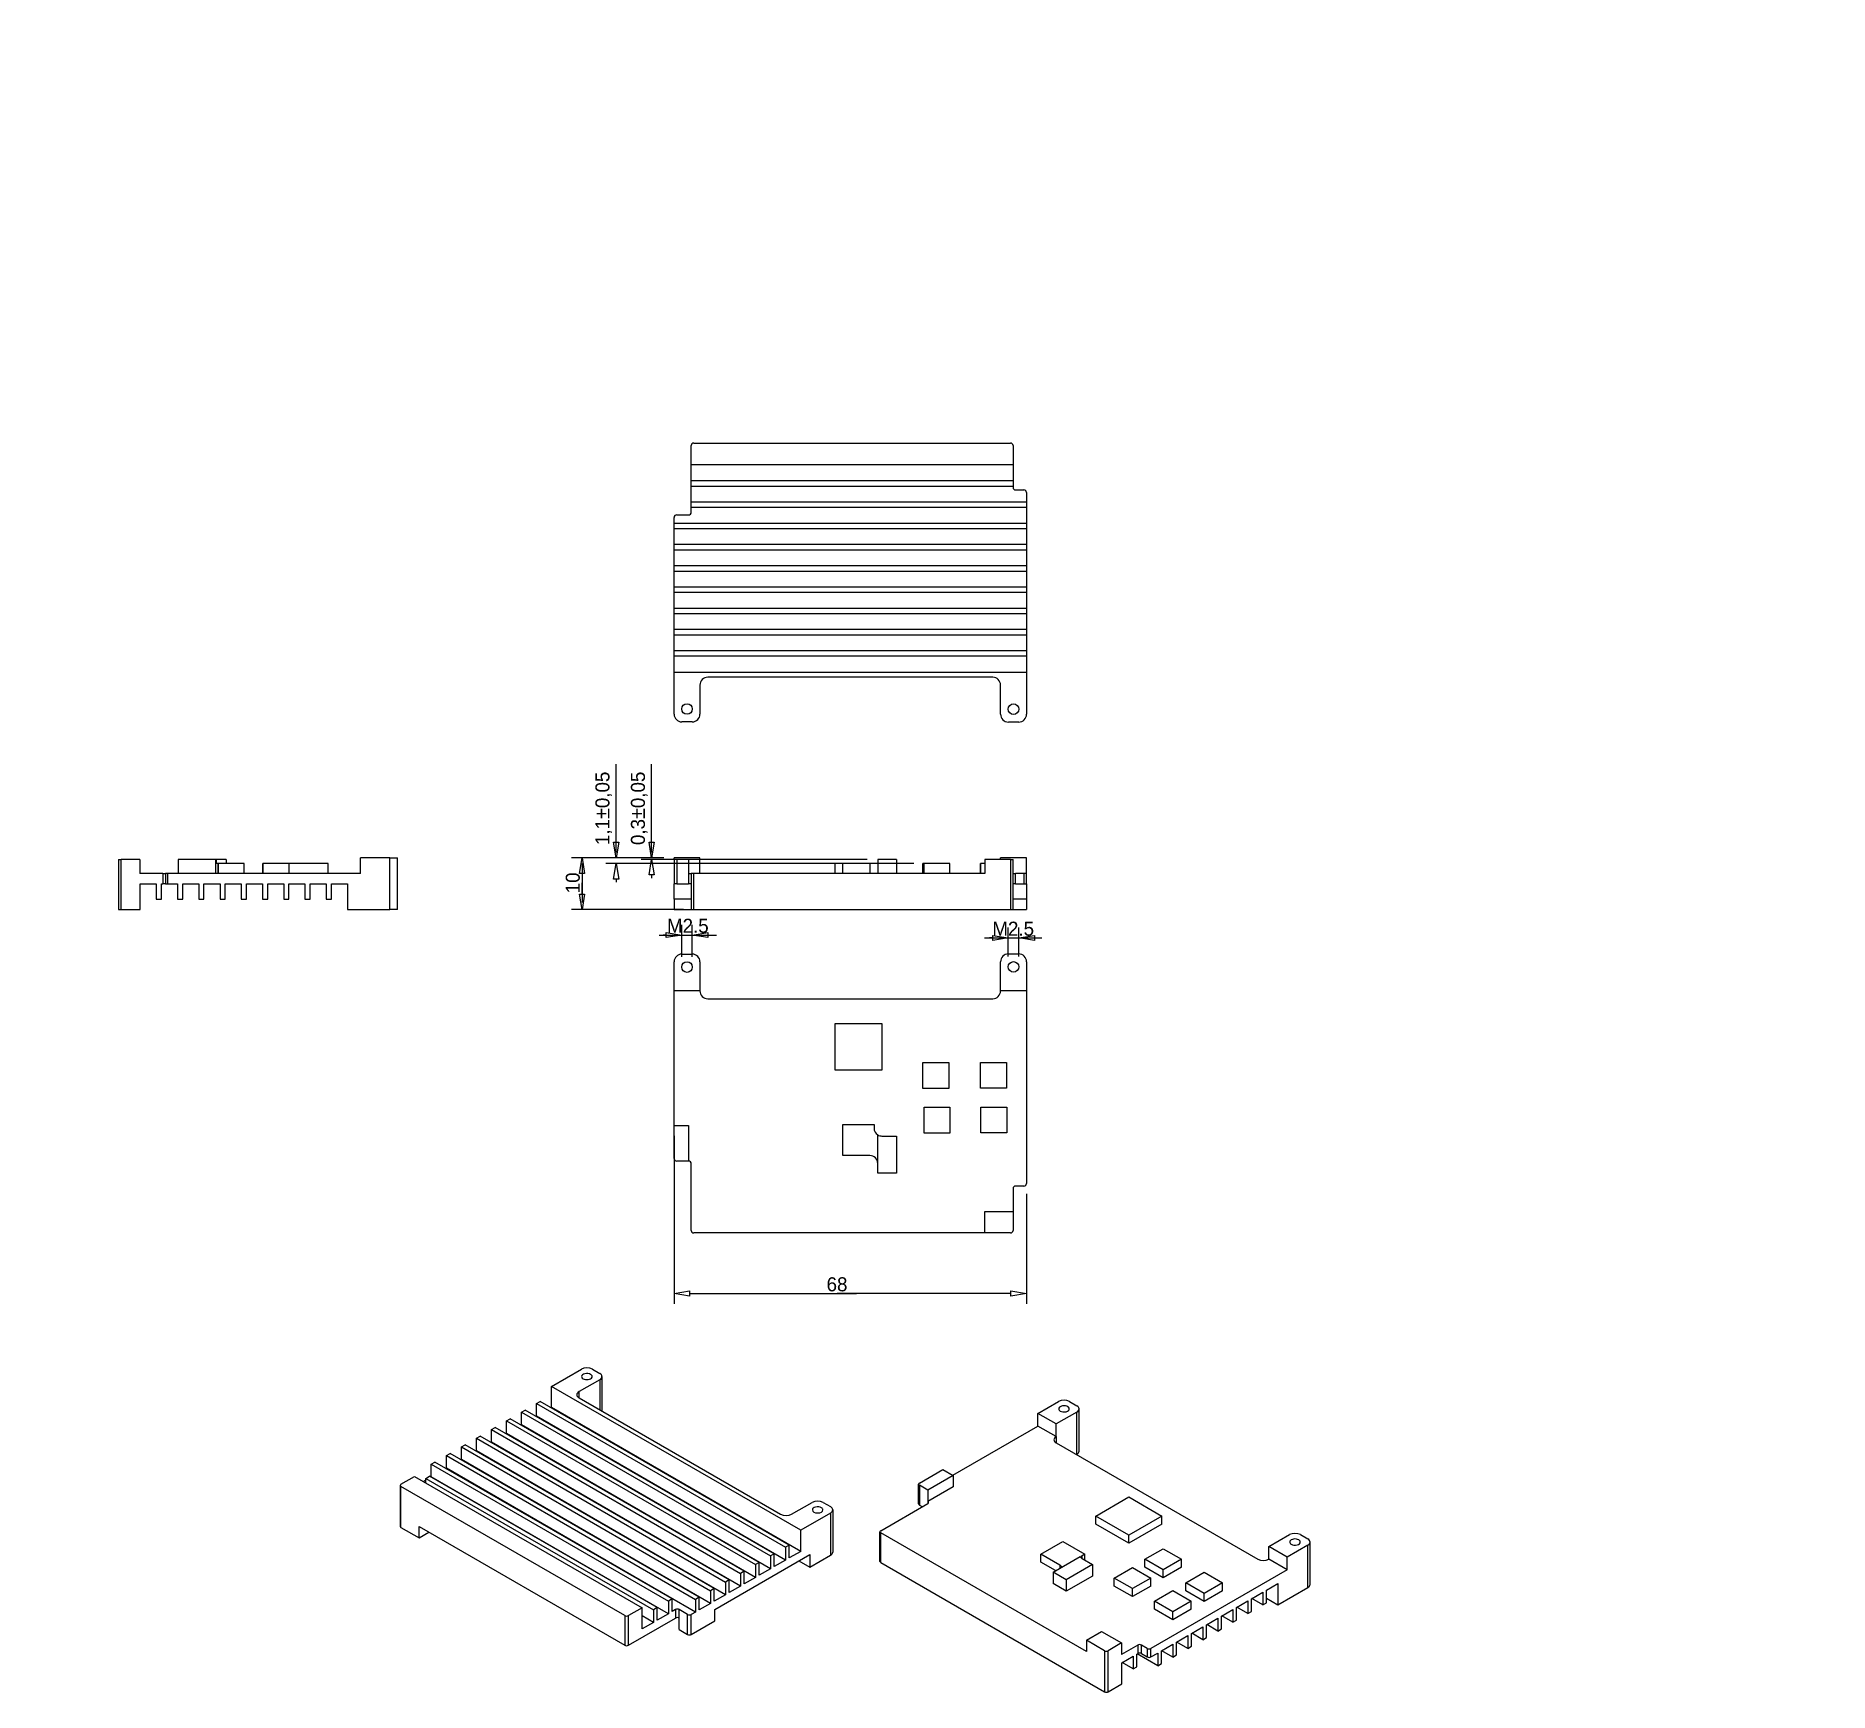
# Model space of a CAD drawing. Extents: x 0 to 346, y -12 to 308.
import ezdxf

# ---------------------------------------------------------------- set-up
doc = ezdxf.new("R2010")
doc.units = 0
for name, color, linetype in [('DIMENSIONS', 7, 'CONTINUOUS'), ('TANGENT_EDGES', 7, 'CONTINUOUS'), ('VISIBLE', 7, 'CONTINUOUS')]:
    doc.layers.add(name, color=color, linetype=linetype)
doc.dimstyles.new('ISO-25', dxfattribs={"dimtxt": 2.5, "dimasz": 2.5, "dimexe": 1.25, "dimexo": 0.625, "dimtad": 1, "dimtxsty": 'STANDARD', "dimcen": 2.5, "dimazin": 3, "dimtfac": 1, "dimtmove": 0, "dimatfit": 3})

# ---------------------------------------------------------------- blocks, each defined once
blk = doc.blocks.new('D1')
at = {"layer": 'DIMENSIONS'}
for p, q in [((121.16, 149.11), (103.39, 149.11)), ((105.39, 148.04), (105.39, 140.51)), ((105.39, 146.11), (105.39, 144.27)), ((105.39, 142.11), (105.39, 144.27)), ((124.96, 139.11), (103.39, 139.11))]:
    blk.add_line(p, q, dxfattribs=at)
for points in [[(105.39, 149.11), (105.89, 146.11), (104.89, 146.11), (105.39, 149.11)], [(105.39, 139.11), (104.89, 142.11), (105.89, 142.11), (105.39, 139.11)]]:
    blk.add_lwpolyline(points, dxfattribs=at)
at = {"layer": 'DIMENSIONS', "insert": (103.62, 144.27), "char_height": 2.7079, "attachment_point": 5, "rotation": 90}
for s in ['{\\fCE|b0|i0|c0|p0;10}{\\fCE|b0|i0|c0|p0;}', '{\\fCE|b0|i0|c0|p0;}', '{\\fCE|b0|i0|c0|p0;}']:
    blk.add_mtext(s, dxfattribs=at)
blk = doc.blocks.new('D2')
at = {"layer": 'DIMENSIONS'}
for p, q in [((118.83, 150.13), (118.83, 167.18)), ((118.83, 152.11), (118.83, 158.66)), ((121.16, 149.11), (116.83, 149.11)), ((160.45, 148.81), (116.83, 148.81)), ((118.83, 145.81), (118.83, 145.21))]:
    blk.add_line(p, q, dxfattribs=at)
for points in [[(118.83, 149.11), (118.33, 152.11), (119.33, 152.11), (118.83, 149.11)], [(118.83, 148.81), (119.33, 145.81), (118.33, 145.81), (118.83, 148.81)]]:
    blk.add_lwpolyline(points, dxfattribs=at)
at = {"layer": 'DIMENSIONS', "insert": (116.36, 158.66), "attachment_point": 5, "rotation": 90}
for s, char_height in [('{\\fCE|b0|i0|c0|p0;0,3}{\\fAlibre Symbols|b0|i0|c0|p0;\\H1.052632x;`}{\\fCE|b0|i0|c0|p0;0,05}{\\fMicrosoft Sans Serif|b0|i0|c0|p0;\\H0.8947368x;}', 2.70785), ('{\\fCE|b0|i0|c0|p0;}', 2.7079), ('{\\fCE|b0|i0|c0|p0;}', 2.7079)]:
    blk.add_mtext(s, dxfattribs=dict(at, char_height=char_height))
blk = doc.blocks.new('D3')
at = {"layer": 'DIMENSIONS'}
for p, q in [((111.98, 150.13), (111.98, 167.18)), ((111.98, 152.11), (111.98, 158.66)), ((121.16, 149.11), (109.98, 149.11)), ((169.4, 148.01), (109.98, 148.01)), ((111.98, 145.01), (111.98, 144.41))]:
    blk.add_line(p, q, dxfattribs=at)
for points in [[(111.98, 149.11), (111.48, 152.11), (112.48, 152.11), (111.98, 149.11)], [(111.98, 148.01), (112.48, 145.01), (111.48, 145.01), (111.98, 148.01)]]:
    blk.add_lwpolyline(points, dxfattribs=at)
at = {"layer": 'DIMENSIONS', "insert": (109.51, 158.66), "attachment_point": 5, "rotation": 90}
for s, char_height in [('{\\fCE|b0|i0|c0|p0;1,1}{\\fAlibre Symbols|b0|i0|c0|p0;\\H1.052632x;`}{\\fCE|b0|i0|c0|p0;0,05}{\\fMicrosoft Sans Serif|b0|i0|c0|p0;\\H0.8947368x;}', 2.70785), ('{\\fCE|b0|i0|c0|p0;}', 2.7079), ('{\\fCE|b0|i0|c0|p0;}', 2.7079)]:
    blk.add_mtext(s, dxfattribs=dict(at, char_height=char_height))
blk = doc.blocks.new('D4')
at = {"layer": 'DIMENSIONS'}
for p, q in [((123.16, 95.47), (123.16, 63.01)), ((191.16, 84.25), (191.16, 63.01)), ((126.16, 65.01), (154.6, 65.01)), ((150.84, 65.01), (158.37, 65.01)), ((188.16, 65.01), (154.6, 65.01))]:
    blk.add_line(p, q, dxfattribs=at)
for points in [[(123.16, 65.01), (126.16, 65.51), (126.16, 64.51), (123.16, 65.01)], [(191.16, 65.01), (188.16, 64.51), (188.16, 65.51), (191.16, 65.01)]]:
    blk.add_lwpolyline(points, dxfattribs=at)
at = {"layer": 'DIMENSIONS', "insert": (154.6, 66.77), "char_height": 2.7079, "attachment_point": 5}
for s in ['{\\fCE|b0|i0|c0|p0;68}{\\fCE|b0|i0|c0|p0;}', '{\\fCE|b0|i0|c0|p0;}', '{\\fCE|b0|i0|c0|p0;}']:
    blk.add_mtext(s, dxfattribs=at)
blk = doc.blocks.new('D5')
at = {"layer": 'DIMENSIONS'}
for p, q in [((187.64, 130.05), (187.64, 135.64)), ((189.69, 130.05), (189.69, 135.64)), ((183.08, 133.64), (194.13, 133.64)), ((184.64, 133.64), (184.04, 133.64)), ((192.69, 133.64), (193.29, 133.64))]:
    blk.add_line(p, q, dxfattribs=at)
for points in [[(187.64, 133.64), (184.64, 133.14), (184.64, 134.14), (187.64, 133.64)], [(189.69, 133.64), (192.69, 134.14), (192.69, 133.14), (189.69, 133.64)]]:
    blk.add_lwpolyline(points, dxfattribs=at)
at = {"layer": 'DIMENSIONS', "insert": (188.6, 135.41), "char_height": 2.7079, "attachment_point": 5}
for s in ['{\\fCE|b0|i0|c0|p0;M2.5}{\\fCE|b0|i0|c0|p0;}', '{\\fCE|b0|i0|c0|p0;}', '{\\fCE|b0|i0|c0|p0;}']:
    blk.add_mtext(s, dxfattribs=at)
blk = doc.blocks.new('D6')
at = {"layer": 'DIMENSIONS'}
for p, q in [((124.63, 130.03), (124.63, 136.2)), ((126.68, 130.03), (126.68, 136.2)), ((120.28, 134.2), (131.34, 134.2)), ((121.63, 134.2), (121.03, 134.2)), ((129.68, 134.2), (130.28, 134.2))]:
    blk.add_line(p, q, dxfattribs=at)
for points in [[(124.63, 134.2), (121.63, 133.7), (121.63, 134.7), (124.63, 134.2)], [(126.68, 134.2), (129.68, 134.7), (129.68, 133.7), (126.68, 134.2)]]:
    blk.add_lwpolyline(points, dxfattribs=at)
at = {"layer": 'DIMENSIONS', "insert": (125.81, 135.97), "char_height": 2.7079, "attachment_point": 5}
for s in ['{\\fCE|b0|i0|c0|p0;M2.5}{\\fCE|b0|i0|c0|p0;}', '{\\fCE|b0|i0|c0|p0;}', '{\\fCE|b0|i0|c0|p0;}']:
    blk.add_mtext(s, dxfattribs=at)

msp = doc.modelspace()

# ---------------------------------------------------------------- linework, layer by layer
at = {"layer": 'TANGENT_EDGES'}
for p, q in [((16.435, 139.108), (16.435, 148.808)), ((68.285, 139.108), (68.285, 149.108)), ((188.065, 148.808), (188.065, 139.108)), ((24.485, 146.108), (24.485, 144.108)), ((25.485, 144.108), (25.485, 146.108)), ((126.965, 139.108), (126.965, 146.108)), ((160.951, 148.008), (160.951, 146.108)), ((189.065, 144.108), (189.065, 146.108)), ((190.665, 146.108), (190.665, 144.108)), ((104.817, 44.849), (104.817, 46.074)), ((108.806, 48.376), (108.806, 42.546)), ((200.881, 33.973), (200.881, 42.138)), ((196.91, 37.396), (196.91, 36.171)), ((70.445, 19.86), (70.445, 27.78)), ((153.336, 22.646), (153.336, 14.481)), ((163.04, 13.097), (163.04, 18.813)), ((201.923, 13.839), (201.923, 14.41)), ((245.453, 8.259), (245.453, 16.424)), ((197.619, 12.578), (197.619, 12.007)), ((113.65, 2.836), (113.65, -2.88)), ((114.357, -2.88), (114.357, 2.836)), ((212.643, -2.845), (212.643, -4.478)), ((213.35, -4.478), (213.35, -2.845)), ((206.244, -3.927), (206.244, -11.847)), ((206.951, -11.847), (206.951, -3.927)), ((214.482, -3.498), (214.482, -5.131)), ((215.189, -5.131), (215.189, -3.498))]:
    msp.add_line(p, q, dxfattribs=at)
at = {"layer": 'VISIBLE'}
for p, q in [((126.465, 224.966), (126.465, 228.665)), ((126.965, 229.165), (188.065, 229.165)), ((188.565, 228.665), (188.565, 224.966)), ((188.565, 224.966), (126.465, 224.966)), ((126.465, 221.866), (126.465, 224.966)), ((188.565, 224.966), (188.565, 221.866)), ((126.465, 220.866), (126.465, 221.866)), ((188.565, 221.866), (126.465, 221.866)), ((188.565, 221.866), (188.565, 220.866)), ((126.465, 217.766), (126.465, 220.866)), ((126.465, 220.866), (188.565, 220.866)), ((188.565, 220.866), (188.565, 220.615)), ((189.065, 220.115), (190.665, 220.115)), ((191.165, 219.615), (191.165, 217.766)), ((123.165, 213.666), (123.165, 214.814)), ((123.665, 215.312), (125.965, 215.303)), ((191.165, 217.766), (126.465, 217.766)), ((126.465, 216.766), (126.465, 217.766)), ((126.465, 215.801), (126.465, 216.766)), ((126.465, 216.766), (191.165, 216.766)), ((191.165, 217.766), (191.165, 216.766)), ((191.165, 216.766), (191.165, 213.666)), ((191.165, 213.666), (123.165, 213.666)), ((123.165, 212.666), (123.165, 213.666)), ((123.165, 212.666), (191.165, 212.666)), ((123.165, 209.566), (123.165, 212.666)), ((191.165, 213.666), (191.165, 212.666)), ((191.165, 212.666), (191.165, 209.566)), ((123.165, 208.566), (123.165, 209.566)), ((191.165, 209.566), (123.165, 209.566)), ((123.165, 205.466), (123.165, 208.566)), ((123.165, 208.566), (191.165, 208.566)), ((191.165, 209.566), (191.165, 208.566)), ((191.165, 208.566), (191.165, 205.466)), ((123.165, 204.466), (123.165, 205.466)), ((191.165, 205.466), (123.165, 205.466)), ((123.165, 201.366), (123.165, 204.466)), ((123.165, 204.466), (191.165, 204.466)), ((191.165, 205.466), (191.165, 204.466)), ((191.165, 204.466), (191.165, 201.366)), ((123.165, 200.366), (123.165, 201.366)), ((191.165, 201.366), (123.165, 201.366)), ((191.165, 201.366), (191.165, 200.366)), ((123.165, 197.266), (123.165, 200.366)), ((123.165, 200.366), (191.165, 200.366)), ((123.165, 196.266), (123.165, 197.266)), ((191.165, 197.266), (123.165, 197.266)), ((191.165, 200.366), (191.165, 197.266)), ((191.165, 197.266), (191.165, 196.266)), ((123.165, 196.266), (191.165, 196.266)), ((123.165, 193.166), (123.165, 196.266)), ((191.165, 196.266), (191.165, 193.166)), ((123.165, 192.166), (123.165, 193.166)), ((191.165, 193.166), (123.165, 193.166)), ((123.165, 189.066), (123.165, 192.166)), ((123.165, 192.166), (191.165, 192.166)), ((191.165, 193.166), (191.165, 192.166)), ((191.165, 192.166), (191.165, 189.066)), ((191.165, 189.066), (123.165, 189.066)), ((123.165, 188.066), (123.165, 189.066)), ((123.165, 188.066), (191.165, 188.066)), ((123.165, 184.966), (123.165, 188.066)), ((191.165, 189.066), (191.165, 188.066)), ((191.165, 188.066), (191.165, 184.966)), ((123.165, 184.966), (191.165, 184.966)), ((123.165, 176.84), (123.165, 184.966)), ((184.665, 183.956), (129.655, 183.956)), ((191.165, 184.966), (191.165, 176.815)), ((128.155, 182.456), (128.155, 176.84)), ((186.165, 176.815), (186.165, 182.456)), ((126.655, 175.34), (124.665, 175.34)), ((189.665, 175.315), (187.665, 175.315)), ((15.935, 148.808), (15.935, 139.108)), ((15.935, 148.808), (16.435, 148.808)), ((20.066, 148.808), (16.435, 148.808)), ((20.066, 148.808), (20.066, 146.108)), ((34.638, 148.808), (27.476, 148.808)), ((27.476, 148.808), (27.476, 146.108)), ((34.638, 148.808), (34.638, 146.108)), ((34.869, 148.808), (34.638, 148.808)), ((36.698, 148.808), (34.869, 148.808)), ((34.869, 148.008), (34.869, 148.808)), ((36.698, 148.808), (36.698, 148.008)), ((68.285, 149.108), (62.645, 149.108)), ((62.645, 146.108), (62.645, 149.108)), ((68.285, 149.108), (69.785, 149.108)), ((69.785, 139.108), (69.785, 149.108)), ((128.155, 149.108), (123.165, 149.108)), ((123.165, 148.808), (123.165, 149.108)), ((123.165, 148.808), (123.165, 144.108)), ((123.665, 148.808), (123.165, 148.808)), ((125.97, 148.808), (123.665, 148.808)), ((123.665, 148.808), (123.665, 144.108)), ((125.97, 148.808), (125.97, 146.108)), ((128.155, 146.108), (128.155, 149.108)), ((162.451, 148.808), (162.451, 146.108)), ((166.07, 148.808), (162.451, 148.808)), ((166.07, 148.808), (166.07, 146.108)), ((188.065, 148.808), (183.117, 148.808)), ((183.117, 148.808), (183.117, 146.108)), ((186.165, 148.808), (186.165, 149.108)), ((191.165, 149.108), (186.165, 149.108)), ((188.065, 148.808), (188.565, 148.808)), ((188.565, 139.108), (188.565, 148.808)), ((191.165, 146.108), (191.165, 149.108)), ((24.485, 146.108), (20.066, 146.108)), ((24.485, 146.108), (24.985, 146.108)), ((25.485, 146.108), (24.985, 146.108)), ((24.985, 146.108), (24.985, 144.108)), ((62.645, 146.108), (25.485, 146.108)), ((35.203, 148.008), (34.869, 148.008)), ((35.228, 148.008), (35.203, 148.008)), ((35.203, 146.108), (35.203, 148.008)), ((40.228, 148.008), (35.228, 148.008)), ((35.228, 146.108), (35.228, 148.008)), ((40.228, 146.108), (40.228, 148.008)), ((43.829, 146.108), (43.829, 148.008)), ((43.854, 148.008), (43.829, 148.008)), ((48.854, 148.008), (43.854, 148.008)), ((43.854, 146.108), (43.854, 148.008)), ((56.385, 148.008), (48.854, 148.008)), ((48.854, 146.108), (48.854, 148.008)), ((56.385, 146.108), (56.385, 148.008)), ((125.965, 146.108), (126.465, 146.108)), ((125.965, 146.108), (125.965, 144.108)), ((126.465, 146.108), (126.465, 139.108)), ((126.965, 146.108), (126.465, 146.108)), ((183.117, 146.108), (126.965, 146.108)), ((154.251, 146.108), (154.251, 148.008)), ((155.751, 148.008), (154.251, 148.008)), ((160.951, 148.008), (155.751, 148.008)), ((155.751, 146.108), (155.751, 148.008)), ((162.451, 148.008), (160.951, 148.008)), ((171.152, 146.108), (171.152, 148.008)), ((171.396, 148.008), (171.152, 148.008)), ((176.396, 148.008), (171.396, 148.008)), ((171.396, 146.108), (171.396, 148.008)), ((176.396, 146.108), (176.396, 148.008)), ((182.321, 146.108), (182.321, 148.008)), ((182.369, 148.008), (182.321, 148.008)), ((182.369, 146.108), (182.369, 148.008)), ((183.117, 148.008), (182.369, 148.008)), ((188.565, 146.108), (189.065, 146.108)), ((190.665, 146.108), (189.065, 146.108)), ((191.165, 146.108), (190.665, 146.108)), ((191.165, 144.108), (191.165, 146.108)), ((20.135, 139.108), (20.135, 144.108)), ((20.135, 144.108), (23.235, 144.108)), ((23.235, 144.108), (23.235, 141.108)), ((24.235, 144.108), (24.485, 144.108)), ((24.235, 141.108), (24.235, 144.108)), ((24.985, 144.108), (24.485, 144.108)), ((24.985, 144.108), (25.485, 144.108)), ((25.485, 144.108), (27.335, 144.108)), ((27.335, 144.108), (27.335, 141.108)), ((28.335, 144.108), (31.435, 144.108)), ((28.335, 141.108), (28.335, 144.108)), ((31.435, 144.108), (31.435, 141.108)), ((32.435, 144.108), (35.535, 144.108)), ((32.435, 141.108), (32.435, 144.108)), ((35.535, 144.108), (35.535, 141.108)), ((36.535, 144.108), (39.635, 144.108)), ((36.535, 141.108), (36.535, 144.108)), ((39.635, 144.108), (39.635, 141.108)), ((40.635, 144.108), (43.735, 144.108)), ((40.635, 141.108), (40.635, 144.108)), ((43.735, 144.108), (43.735, 141.108)), ((44.735, 141.108), (44.735, 144.108)), ((44.735, 144.108), (47.835, 144.108)), ((47.835, 144.108), (47.835, 141.108)), ((48.835, 144.108), (51.935, 144.108)), ((48.835, 141.108), (48.835, 144.108)), ((51.935, 144.108), (51.935, 141.108)), ((52.935, 144.108), (56.035, 144.108)), ((52.935, 141.108), (52.935, 144.108)), ((56.035, 144.108), (56.035, 141.108)), ((57.035, 141.108), (57.035, 144.108)), ((57.035, 144.108), (60.135, 144.108)), ((60.135, 144.108), (60.135, 139.108)), ((123.165, 141.108), (123.165, 144.108)), ((123.665, 144.108), (123.165, 144.108)), ((123.665, 144.108), (125.965, 144.108)), ((126.465, 144.108), (125.965, 144.108)), ((189.065, 144.108), (188.565, 144.108)), ((189.065, 144.108), (190.665, 144.108)), ((190.665, 144.108), (191.165, 144.108)), ((191.165, 144.108), (191.165, 141.108)), ((15.935, 139.108), (16.435, 139.108)), ((16.435, 139.108), (20.135, 139.108)), ((23.235, 141.108), (24.235, 141.108)), ((27.335, 141.108), (28.335, 141.108)), ((31.435, 141.108), (32.435, 141.108)), ((35.535, 141.108), (36.535, 141.108)), ((39.635, 141.108), (40.635, 141.108)), ((43.735, 141.108), (44.735, 141.108)), ((47.835, 141.108), (48.835, 141.108)), ((51.935, 141.108), (52.935, 141.108)), ((56.035, 141.108), (57.035, 141.108)), ((60.135, 139.108), (68.285, 139.108)), ((69.785, 139.108), (68.285, 139.108)), ((126.465, 141.108), (123.165, 141.108)), ((123.165, 141.108), (123.165, 139.108)), ((123.165, 139.108), (126.465, 139.108)), ((126.465, 139.108), (126.965, 139.108)), ((126.965, 139.108), (188.065, 139.108)), ((188.065, 139.108), (188.565, 139.108)), ((191.165, 141.108), (188.565, 141.108)), ((188.565, 139.108), (191.165, 139.108)), ((191.165, 141.108), (191.165, 139.108)), ((123.165, 123.414), (123.165, 129.03)), ((124.665, 130.53), (126.655, 130.53)), ((128.155, 129.03), (128.155, 123.414)), ((186.165, 123.414), (186.165, 129.054)), ((187.665, 130.554), (189.665, 130.554)), ((191.165, 129.054), (191.165, 123.414)), ((128.155, 123.414), (123.165, 123.414)), ((123.165, 97.467), (123.165, 123.414)), ((129.655, 121.914), (184.665, 121.914)), ((191.165, 123.414), (186.165, 123.414)), ((191.165, 123.414), (191.165, 86.254)), ((154.251, 108.154), (154.251, 117.154)), ((154.251, 117.154), (163.251, 117.154)), ((163.251, 117.154), (163.251, 108.154)), ((163.251, 108.154), (154.251, 108.154)), ((171.152, 109.598), (176.152, 109.598)), ((171.152, 104.598), (171.152, 109.598)), ((176.152, 109.598), (176.152, 104.598)), ((182.321, 109.623), (187.321, 109.623)), ((182.321, 104.623), (182.321, 109.623)), ((187.321, 109.623), (187.321, 104.623)), ((176.152, 104.598), (171.152, 104.598)), ((187.321, 104.623), (182.321, 104.623)), ((171.396, 95.972), (171.396, 100.972)), ((171.396, 100.972), (176.396, 100.972)), ((176.396, 100.972), (176.396, 95.972)), ((182.369, 100.997), (187.369, 100.997)), ((182.369, 95.997), (182.369, 100.997)), ((187.369, 100.997), (187.369, 95.997)), ((123.165, 97.467), (125.97, 97.467)), ((123.165, 91.056), (123.165, 97.467)), ((125.97, 97.467), (125.97, 90.567)), ((155.751, 97.62), (161.751, 97.62)), ((155.751, 91.62), (155.751, 97.62)), ((161.751, 97.62), (161.751, 96.907)), ((162.451, 88.245), (162.451, 95.638)), ((163.251, 95.407), (166.07, 95.407)), ((166.07, 95.407), (166.07, 88.245)), ((176.396, 95.972), (171.396, 95.972)), ((187.369, 95.997), (182.369, 95.997)), ((125.97, 90.567), (123.665, 90.558)), ((126.465, 77.204), (126.465, 90.069)), ((160.951, 91.62), (155.751, 91.62)), ((166.07, 88.245), (162.451, 88.245)), ((188.565, 85.254), (188.565, 80.836)), ((190.665, 85.754), (189.065, 85.754)), ((183.117, 80.836), (188.565, 80.836)), ((183.117, 76.704), (183.117, 80.836)), ((188.565, 80.836), (188.565, 77.204)), ((183.117, 76.704), (126.965, 76.704)), ((188.065, 76.704), (183.117, 76.704)), ((99.507, 47.09), (105.271, 50.417)), ((107.392, 50.417), (108.806, 49.601)), ((109.245, 48.989), (109.245, 42.293)), ((99.507, 43.007), (99.507, 47.09)), ((147.59, 19.329), (99.507, 47.09)), ((108.806, 48.376), (104.817, 46.074)), ((93.709, 42.109), (94.416, 42.517)), ((93.709, 39.66), (93.709, 42.109)), ((93.709, 42.109), (141.792, 14.348)), ((142.499, 14.757), (94.416, 42.517)), ((96.608, 43.783), (97.315, 44.191)), ((96.608, 41.334), (96.608, 43.783)), ((96.608, 43.783), (144.691, 16.022)), ((145.398, 16.43), (97.315, 44.191)), ((99.436, 42.967), (99.507, 43.007)), ((147.59, 15.246), (99.507, 43.007)), ((104.817, 44.849), (143.715, 22.391)), ((193.381, 41.883), (197.352, 44.175)), ((196.91, 39.845), (193.381, 41.883)), ((193.381, 39.433), (193.381, 41.883)), ((200.881, 42.138), (196.91, 39.845)), ((199.474, 44.175), (200.881, 43.363)), ((201.32, 34.585), (201.32, 42.75)), ((87.911, 38.762), (88.618, 39.17)), ((87.911, 36.312), (87.911, 38.762)), ((87.911, 38.762), (135.994, 11.001)), ((136.701, 11.409), (88.618, 39.17)), ((90.81, 40.435), (91.517, 40.844)), ((90.81, 40.435), (138.893, 12.675)), ((90.81, 37.986), (90.81, 40.435)), ((139.6, 13.083), (91.517, 40.844)), ((93.638, 39.619), (93.709, 39.66)), ((141.792, 11.899), (93.709, 39.66)), ((96.537, 41.293), (96.608, 41.334)), ((144.691, 13.573), (96.608, 41.334)), ((176.943, 29.943), (193.381, 39.433)), ((196.91, 37.396), (193.381, 39.433)), ((196.91, 37.396), (196.91, 39.845)), ((82.112, 35.414), (82.819, 35.822)), ((82.112, 35.414), (130.196, 7.653)), ((82.112, 32.964), (82.112, 35.414)), ((130.903, 8.061), (82.819, 35.822)), ((84.941, 34.597), (85.011, 34.638)), ((85.011, 37.088), (85.719, 37.496)), ((85.011, 37.088), (133.095, 9.327)), ((85.011, 34.638), (85.011, 37.088)), ((133.095, 6.877), (85.011, 34.638)), ((133.802, 9.735), (85.719, 37.496)), ((87.84, 36.271), (87.911, 36.312)), ((135.994, 8.551), (87.911, 36.312)), ((90.739, 37.945), (90.81, 37.986)), ((138.893, 10.225), (90.81, 37.986)), ((196.91, 36.171), (235.808, 13.713)), ((76.314, 32.066), (77.021, 32.475)), ((76.314, 32.066), (122.064, 5.653)), ((76.314, 29.617), (76.314, 32.066)), ((122.771, 6.061), (77.021, 32.475)), ((79.142, 31.25), (79.213, 31.291)), ((79.213, 33.74), (79.92, 34.148)), ((79.213, 31.291), (79.213, 33.74)), ((79.213, 33.74), (127.296, 5.979)), ((127.296, 3.53), (79.213, 31.291)), ((128.004, 6.387), (79.92, 34.148)), ((82.042, 32.924), (82.112, 32.964)), ((130.196, 5.204), (82.112, 32.964)), ((200.799, 33.926), (200.881, 33.973)), ((70.299, 27.984), (70.299, 20.064)), ((70.445, 28.188), (73.061, 29.698)), ((113.65, 2.836), (70.445, 27.78)), ((73.061, 29.698), (116.973, 4.346)), ((75.006, 28.862), (75.253, 29.004)), ((75.253, 29.331), (75.961, 29.739)), ((75.253, 28.433), (75.253, 29.331)), ((75.253, 29.331), (119.165, 3.979)), ((119.872, 4.387), (75.961, 29.739)), ((76.243, 29.576), (76.314, 29.617)), ((122.064, 3.203), (76.314, 29.617)), ((170.356, 24.387), (170.356, 28.224)), ((170.501, 28.428), (175.034, 31.045)), ((172.138, 27.083), (170.502, 28.02)), ((170.502, 28.02), (170.502, 24.183)), ((177.017, 29.9), (172.138, 27.083)), ((177.017, 27.695), (172.138, 24.878)), ((175.034, 31.045), (177.017, 29.9)), ((177.017, 29.9), (177.017, 27.695)), ((145.837, 22.391), (149.808, 24.684)), ((151.929, 24.684), (153.336, 23.871)), ((163.04, 19.221), (172.136, 24.473)), ((172.138, 24.878), (172.135, 24.88)), ((172.135, 24.88), (172.135, 24.472)), ((172.138, 27.083), (172.138, 24.878)), ((204.573, 22.064), (210.937, 25.738)), ((210.937, 25.738), (217.301, 22.064)), ((153.336, 22.646), (147.59, 19.329)), ((153.776, 23.259), (153.776, 15.094)), ((170.502, 24.183), (171.07, 23.857)), ((204.573, 20.512), (204.573, 22.064)), ((210.937, 18.389), (204.573, 22.064)), ((217.301, 22.064), (210.937, 18.389)), ((217.301, 20.512), (217.301, 22.064)), ((70.445, 19.86), (73.944, 17.84)), ((73.944, 17.84), (73.944, 20.044)), ((73.944, 20.044), (113.65, -2.88)), ((73.944, 17.84), (75.854, 18.942)), ((147.59, 15.246), (147.59, 19.329)), ((162.893, 13.301), (162.893, 19.017)), ((202.745, -4.111), (163.04, 18.813)), ((210.937, 16.838), (204.573, 20.512)), ((217.301, 20.512), (210.937, 16.838)), ((210.937, 16.838), (210.937, 18.389)), ((237.93, 16.163), (241.918, 18.465)), ((244.039, 18.465), (245.453, 17.649)), ((131.018, 4.045), (149.365, 14.638)), ((142.499, 14.757), (141.792, 14.348)), ((141.792, 14.348), (141.792, 11.899)), ((142.499, 12.307), (142.499, 14.757)), ((145.398, 16.43), (144.691, 16.022)), ((144.691, 16.022), (144.691, 13.573)), ((145.398, 13.981), (145.398, 16.43)), ((147.59, 15.246), (145.398, 13.981)), ((149.365, 14.638), (149.365, 12.189)), ((149.365, 12.189), (153.336, 14.481)), ((193.942, 14.701), (198.185, 17.151)), ((197.619, 12.578), (193.942, 14.701)), ((193.942, 13.15), (193.942, 14.701)), ((196.293, 11.241), (201.521, 14.26)), ((198.185, 17.151), (202.427, 14.701)), ((202.427, 14.701), (201.923, 14.41)), ((202.427, 13.548), (202.427, 14.701)), ((214.009, 13.712), (217.544, 15.753)), ((217.544, 15.753), (221.08, 13.712)), ((237.93, 13.713), (237.93, 16.163)), ((241.465, 14.122), (237.93, 16.163)), ((245.453, 16.424), (241.465, 14.122)), ((241.465, 11.672), (241.465, 14.122)), ((245.892, 8.872), (245.892, 17.037)), ((136.701, 11.409), (135.994, 11.001)), ((135.994, 11.001), (135.994, 8.551)), ((136.701, 8.959), (136.701, 11.409)), ((139.6, 13.083), (138.893, 12.675)), ((138.893, 12.675), (138.893, 10.225)), ((139.6, 10.633), (139.6, 13.083)), ((141.792, 11.899), (139.6, 10.633)), ((144.691, 13.573), (142.499, 12.307)), ((147.244, 13.413), (149.365, 12.189)), ((163.04, 13.097), (206.244, -11.847)), ((196.77, 11.517), (193.942, 13.15)), ((196.293, 11.241), (196.293, 9.037)), ((198.852, 9.764), (196.293, 11.241)), ((203.916, 12.688), (198.852, 9.764)), ((203.916, 10.483), (198.852, 7.559)), ((201.923, 13.839), (203.916, 12.688)), ((203.916, 12.688), (203.916, 10.483)), ((208.082, 10.091), (211.617, 12.132)), ((211.617, 12.132), (215.153, 10.091)), ((214.009, 12.161), (214.009, 13.712)), ((217.544, 11.671), (214.009, 13.712)), ((217.544, 10.12), (214.009, 12.161)), ((241.465, 11.672), (215.189, -3.498)), ((221.08, 13.712), (217.544, 11.671)), ((221.08, 12.161), (217.544, 10.12)), ((217.544, 10.12), (217.544, 11.671)), ((221.08, 12.161), (221.08, 13.712)), ((221.924, 9.163), (225.459, 11.204)), ((225.459, 11.204), (228.995, 9.163)), ((241.465, 11.672), (237.93, 13.713)), ((130.903, 8.061), (130.196, 7.653)), ((130.196, 7.653), (130.196, 5.204)), ((130.903, 5.612), (130.903, 8.061)), ((133.802, 9.735), (133.095, 9.327)), ((133.095, 9.327), (133.095, 6.877)), ((133.802, 7.286), (133.802, 9.735)), ((135.994, 8.551), (133.802, 7.286)), ((138.893, 10.225), (136.701, 8.959)), ((198.852, 7.559), (196.293, 9.037)), ((198.852, 9.764), (198.852, 7.559)), ((211.617, 8.05), (208.082, 10.091)), ((208.082, 8.54), (208.082, 10.091)), ((211.617, 6.498), (208.082, 8.54)), ((215.153, 10.091), (211.617, 8.05)), ((215.153, 8.54), (211.617, 6.498)), ((211.617, 6.498), (211.617, 8.05)), ((215.153, 8.54), (215.153, 10.091)), ((215.859, 5.622), (219.394, 7.663)), ((219.394, 7.663), (222.93, 5.622)), ((221.924, 7.612), (221.924, 9.163)), ((225.459, 7.122), (221.924, 9.163)), ((225.459, 5.57), (221.924, 7.612)), ((228.995, 9.163), (225.459, 7.122)), ((228.995, 7.612), (225.459, 5.57)), ((225.459, 5.57), (225.459, 7.122)), ((228.995, 7.612), (228.995, 9.163)), ((234.598, 6.075), (236.791, 7.341)), ((236.791, 7.341), (236.791, 4.891)), ((237.498, 7.749), (239.69, 9.015)), ((237.498, 5.299), (237.498, 7.749)), ((239.69, 9.015), (239.69, 4.932)), ((239.69, 4.932), (245.453, 8.259)), ((116.973, 4.346), (114.357, 2.836)), ((116.973, 0.264), (116.973, 4.346)), ((119.872, 4.387), (119.165, 3.979)), ((119.165, 3.979), (119.165, 1.529)), ((119.872, 1.938), (119.872, 4.387)), ((122.771, 6.061), (122.064, 5.653)), ((122.064, 5.653), (122.064, 3.203)), ((122.771, 3.611), (122.771, 6.061)), ((123.453, 4.005), (122.771, 3.611)), ((123.453, 4.005), (123.453, 2.372)), ((125.779, 3.062), (124.159, 4.004)), ((124.159, 2.371), (124.159, 4.004)), ((127.296, 3.53), (126.485, 3.061)), ((128.004, 6.387), (127.296, 5.979)), ((127.296, 5.979), (127.296, 3.53)), ((128.004, 3.938), (128.004, 6.387)), ((130.196, 5.204), (128.004, 3.938)), ((133.095, 6.877), (130.903, 5.612)), ((131.018, 1.841), (131.018, 4.045)), ((215.859, 4.07), (215.859, 5.622)), ((219.394, 3.58), (215.859, 5.622)), ((219.394, 2.029), (215.859, 4.07)), ((222.93, 5.622), (219.394, 3.58)), ((222.93, 4.07), (219.394, 2.029)), ((219.394, 2.029), (219.394, 3.58)), ((222.93, 4.07), (222.93, 5.622)), ((228.8, 2.727), (230.992, 3.993)), ((230.992, 3.993), (230.992, 1.544)), ((231.699, 4.401), (233.891, 5.667)), ((231.699, 1.952), (231.699, 4.401)), ((233.891, 3.217), (231.77, 4.442)), ((233.891, 5.667), (233.891, 3.217)), ((233.891, 3.217), (234.598, 3.626)), ((234.598, 3.626), (234.598, 6.075)), ((236.791, 4.891), (234.669, 6.116)), ((236.791, 4.891), (237.498, 5.299)), ((237.498, 6.198), (239.69, 4.932)), ((114.357, -2.88), (123.453, 2.372)), ((119.165, 1.529), (116.973, 2.795)), ((119.165, 1.529), (116.973, 0.264)), ((122.064, 3.203), (119.872, 1.938)), ((124.155, 0.169), (124.155, 2.374)), ((124.155, 0.169), (125.779, -0.776)), ((125.779, -0.776), (125.779, 3.062)), ((126.485, -0.776), (126.485, 3.061)), ((126.485, -0.776), (131.018, 1.841)), ((223.002, -0.62), (225.194, 0.645)), ((225.194, 0.645), (225.194, -1.804)), ((225.901, 1.054), (228.093, 2.319)), ((225.901, -1.396), (225.901, 1.054)), ((228.093, -0.13), (225.972, 1.094)), ((228.093, 2.319), (228.093, -0.13)), ((228.093, -0.13), (228.8, 0.278)), ((228.8, 0.278), (228.8, 2.727)), ((230.992, 1.544), (228.871, 2.768)), ((230.992, 1.544), (231.699, 1.952)), ((202.745, -1.907), (205.666, -0.22)), ((206.244, -3.927), (202.745, -1.907)), ((202.745, -1.907), (202.745, -4.111)), ((205.666, -0.22), (209.519, -2.444)), ((209.519, -2.444), (206.951, -3.927)), ((209.519, -2.444), (209.519, -4.649)), ((212.643, -2.845), (209.519, -4.649)), ((214.482, -3.498), (213.35, -2.845)), ((217.204, -3.968), (219.396, -2.702)), ((219.396, -2.702), (219.396, -5.152)), ((220.103, -2.294), (222.295, -1.028)), ((220.103, -4.743), (220.103, -2.294)), ((222.295, -3.478), (220.173, -2.253)), ((222.295, -1.028), (222.295, -3.478)), ((222.295, -3.478), (223.002, -3.07)), ((223.002, -3.07), (223.002, -0.62)), ((225.194, -1.804), (223.073, -0.579)), ((225.194, -1.804), (225.901, -1.396)), ((209.567, -6.254), (211.759, -4.988)), ((209.567, -10.336), (209.567, -6.254)), ((211.759, -7.438), (209.638, -6.213)), ((211.759, -4.988), (211.759, -7.438)), ((212.466, -4.58), (212.643, -4.478)), ((212.466, -7.03), (212.466, -4.58)), ((216.497, -6.826), (212.537, -4.539)), ((213.35, -4.478), (214.482, -5.131)), ((215.189, -5.131), (216.497, -4.376)), ((216.497, -4.376), (216.497, -6.826)), ((216.497, -6.826), (217.204, -6.417)), ((217.204, -6.417), (217.204, -3.968)), ((219.396, -5.152), (217.274, -3.927)), ((219.396, -5.152), (220.103, -4.743)), ((206.951, -11.847), (209.567, -10.336)), ((211.759, -7.438), (212.466, -7.03))]:
    msp.add_line(p, q, dxfattribs=at)
for centre in [(125.655, 177.84), (188.665, 177.815), (125.655, 128.03), (188.665, 128.054)]:
    msp.add_circle(centre, 1.025, dxfattribs=at)
for centre, radius, start, end in [((126.965, 228.665), 0.5, 90, 180), ((188.065, 228.665), 0.5, 0, 90), ((189.065, 220.615), 0.5, 180, 270), ((190.665, 219.615), 0.5, 0, 90), ((123.665, 214.812), 0.5, 90, 179.78465), ((125.965, 215.803), 0.5, 270, 359.78465), ((129.655, 182.456), 1.5, 90, 180), ((184.665, 182.456), 1.5, 0, 90), ((124.665, 176.84), 1.5, 180, 270), ((126.655, 176.84), 1.5, 270, 0), ((187.665, 176.815), 1.5, 180, 270), ((189.665, 176.815), 1.5, 270, 0), ((124.665, 129.03), 1.5, 90, 180), ((126.655, 129.03), 1.5, 0, 90), ((187.665, 129.054), 1.5, 90, 180), ((189.665, 129.054), 1.5, 0, 90), ((129.655, 123.414), 1.5, 180, 270), ((184.665, 123.414), 1.5, 270, 0), ((163.251, 96.907), 1.5, 180, 237.76905), ((163.251, 96.907), 1.5, 237.76905, 270), ((123.665, 91.058), 0.5, 180.21535, 270), ((125.965, 90.067), 0.5, 0.21535, 90), ((160.951, 90.12), 1.5, 0, 90), ((189.065, 85.254), 0.5, 90, 180), ((190.665, 86.254), 0.5, 270, 0), ((126.965, 77.204), 0.5, 180, 270), ((188.065, 77.204), 0.5, 270, 0)]:
    msp.add_arc(centre, radius, start, end, dxfattribs=at)
for centre, major_axis, start_param, end_param in [((106.331, 49.805), (1.5, 0), -5.4977871, -3.9269908), ((106.331, 48.989), (1.025, 0), -5.4977871, -3.1415927), ((106.331, 48.989), (1.025, 0), -3.1415927, 0), ((106.331, 48.989), (1.025, 0), -6.2831853, -5.4977871), ((107.745, 48.989), (1.5, 0), 0, 0.7853982), ((107.745, 48.989), (1.5, 0), 5.4977871, 6.2831853), ((105.878, 45.461), (1.5, 0), 2.3561945, 3.1415927), ((105.878, 45.461), (1.5, 0), 3.1415927, 3.9269908), ((198.413, 43.563), (-1.5, 0), -2.3561945, -0.7853982), ((198.406, 42.75), (-1.025, 0), -3.1415927, 0), ((198.406, 42.75), (1.025, 0), 3.1415927, 3.9269908), ((198.406, 42.75), (1.025, 0), -2.3561945, 0), ((199.82, 42.75), (-1.5, 0), -3.1415927, -2.3561945), ((199.82, 42.75), (1.5, 0), 5.4977871, 6.2831853), ((197.971, 36.783), (-1.5, 0), -0.7853982, 0), ((197.971, 36.783), (1.5, 0), 3.1415927, 3.9269908), ((199.82, 34.585), (1.5, 0), -0.7853982, 0), ((70.799, 27.984), (0.5, 0), 2.3561945, 3.1415927), ((70.799, 27.984), (0.5, 0), 3.1415927, 3.9269908), ((75.36, 28.658), (0.5, 0), 2.3561945, 3.133013), ((170.856, 28.224), (-0.5, 0), -0.7816397, 0), ((170.856, 28.224), (0.5, 0), 3.1415927, 3.9269908), ((150.868, 24.071), (1.5, 0), 0.7853982, 2.3561945), ((170.856, 24.387), (0.5, 0), 3.1415927, 3.9269838), ((171.781, 24.676), (-0.5, 0), 3.1415927, 3.9269838), ((171.781, 24.676), (0.5, 0), -0.7816397, 0), ((144.776, 23.003), (1.5, 0), 3.9269908, 5.4977871), ((150.868, 23.255), (1.025, 0), 0.7853982, 3.1415927), ((150.868, 23.255), (1.025, 0), 3.1415927, 6.2831853), ((150.868, 23.255), (1.025, 0), 0, 0.7853982), ((152.276, 23.259), (1.5, 0), 0, 0.7853982), ((152.276, 23.259), (1.5, 0), 5.4977871, 6.2831853), ((70.799, 20.064), (-0.5, 0), 0, 0.7853982), ((163.393, 19.017), (-0.5, 0), -0.7853982, 0), ((163.393, 19.017), (0.5, 0), 3.1415927, 3.9269908), ((242.979, 17.853), (-1.5, 0), -2.3561945, -0.7853982), ((242.979, 17.037), (-1.025, 0), -3.1415927, 0), ((244.392, 17.037), (-1.5, 0), -3.1415927, -2.3561945), ((152.276, 15.094), (-1.5, 0), 2.3561945, 3.1415927), ((202.984, 14.451), (1.5, 0), -2.9187307, -2.3561945), ((202.984, 13.798), (-1.5, 0), -0.7853982, -0.3866886), ((242.979, 17.037), (1.025, 0), 3.1415927, 3.9269908), ((242.979, 17.037), (1.025, 0), -2.3561945, 0), ((244.392, 17.037), (1.5, 0), 5.4977871, 6.2831853), ((163.393, 13.301), (0.5, 0), 3.1415927, 3.9269908), ((196.558, 11.966), (-1.5, 0), -2.8417126, -2.3561945), ((236.869, 14.326), (1.5, 0), 3.9269908, 5.4977871), ((244.392, 8.872), (1.5, 0), -0.7853982, 0), ((123.805, 3.8), (0.5, 0), 0.7854052, 2.352436), ((114.003, 3.04), (0.5, 0), 3.9269908, 5.4977871), ((123.805, 2.167), (0.5, 0), 0.7854052, 2.352436), ((126.133, 3.266), (0.5, 0), 3.9269979, 5.4940287), ((114.003, -2.675), (0.5, 0), 3.9269908, 5.4977871), ((126.133, -0.571), (-0.5, 0), 0.7853982, 2.352436), ((212.997, -3.049), (-0.5, 0), -2.3561945, -0.7853982), ((206.597, -3.723), (0.5, 0), 3.9269908, 5.4977871), ((212.997, -4.682), (-0.5, 0), -2.3561945, -0.7853982), ((214.835, -3.294), (0.5, 0), 3.9269908, 5.4977871), ((214.835, -4.927), (0.5, 0), 3.9269908, 5.4977871), ((206.597, -11.643), (0.5, 0), 3.9269908, 5.4977871)]:
    msp.add_ellipse(centre, major_axis=major_axis, ratio=0.5773503, start_param=start_param, end_param=end_param, dxfattribs=at)

# ---------------------------------------------------------------- dimensions: what is measured, and where the dimension line sits
at = {"layer": 'DIMENSIONS'}
for p1, p2, angle, override, picture, middle, turn in [((123.165, 149.108), (162.451, 148.808), 270, {"dimtxt": 2.70785, "dimtad": 1, "dimdec": 2, "dimzin": 0, "dimse1": 0, "dimse2": 0, "dimsd1": 0, "dimsd2": 0, "dimadec": 2, "dimazin": 0, "dimtol": 0, "dimlim": 0, "dimtp": 0.05, "dimtm": 0.002, "dimtdec": 2}, 'D2', (273.806, 307.766), 270), ((123.165, 149.108), (171.396, 148.008), 270, {"dimtxt": 2.70785, "dimtad": 1, "dimdec": 2, "dimzin": 0, "dimse1": 0, "dimse2": 0, "dimsd1": 0, "dimsd2": 0, "dimadec": 2, "dimazin": 0, "dimtol": 0, "dimlim": 0, "dimtp": 0.05, "dimtm": 0.002, "dimtdec": 2}, 'D3', (266.962, 307.766), 270), ((126.965, 139.108), (123.165, 149.108), 90, {"dimtxt": 2.70785, "dimtad": 1, "dimdec": 2, "dimzin": 0, "dimse1": 0, "dimse2": 0, "dimsd1": 0, "dimsd2": 0, "dimadec": 2, "dimazin": 0, "dimtol": 0, "dimlim": 0, "dimtp": 0.005, "dimtm": 0.002, "dimtdec": 2}, 'D1', (261.074, 293.381), 90)]:
    dim = msp.add_linear_dim(base=(0, 0), p1=p1, p2=p2, angle=angle, dimstyle='ISO-25', override=override, dxfattribs=at)
    dim.commit()
    dim.dimension.update_dxf_attribs({"geometry": picture, "text_midpoint": middle, "text_rotation": turn})
for p1, p2, picture, middle in [((124.63, 128.03), (126.68, 128.03), 'D6', (283.259, 233.932)), ((187.64, 128.054), (189.69, 128.054), 'D5', (346.054, 233.374)), ((191.165, 86.254), (123.165, 97.467), 'D4', (312.052, 164.738))]:
    dim = msp.add_linear_dim(base=(0, 0), p1=p1, p2=p2, dimstyle='ISO-25', override={"dimtxt": 2.70785, "dimtad": 1, "dimdec": 2, "dimzin": 0, "dimse1": 0, "dimse2": 0, "dimsd1": 0, "dimsd2": 0, "dimadec": 2, "dimazin": 0, "dimtol": 0, "dimlim": 0, "dimtp": 0.005, "dimtm": 0.002, "dimtdec": 2}, dxfattribs=at)
    dim.commit()
    dim.dimension.update_dxf_attribs({"geometry": picture, "text_midpoint": middle})

doc.saveas('drawing.dxf')
